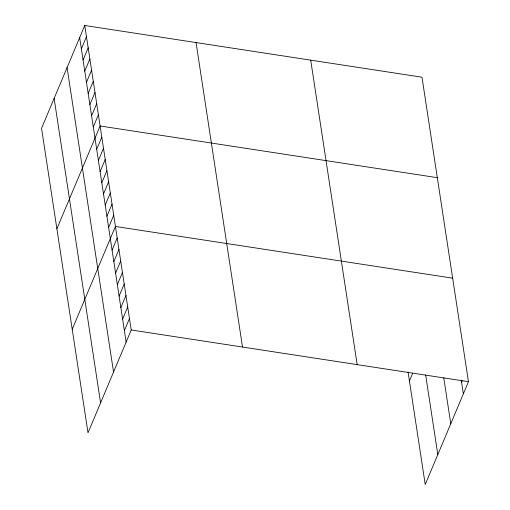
<?xml version="1.0" encoding="UTF-8"?>
<svg xmlns="http://www.w3.org/2000/svg" width="510" height="510" viewBox="0 0 510 510"><rect width="100%" height="100%" fill="white"/><g stroke="black" fill="none" stroke-linecap="round" stroke-linejoin="round"><path stroke-width="0.76" d="M84.768 25.5L41.546 128.31L88.013 432.792L131.229 329.983L84.768 25.5L421.987 77.208L468.454 381.69L425.232 484.5L408.07 372.045M81.364 48.813L86.47 36.663M83.066 59.982L88.173 47.832M84.768 71.145L89.875 58.994M86.47 82.308L91.583 70.157M88.179 93.47L93.285 81.319M89.881 104.639L94.987 92.489M91.583 115.802L96.69 103.651M93.285 126.964L98.398 114.814M56.884 228.792L100.1 125.976L437.319 177.684M96.696 149.296L101.802 137.145M98.398 160.459L103.505 148.308M100.1 171.621L105.213 159.471M101.809 182.784L106.915 170.633M103.511 193.953L108.617 181.802M105.213 205.116L110.319 192.965M106.915 216.278L112.028 204.127M108.624 227.441L113.73 215.29M72.216 329.269L115.432 226.459L452.657 278.167M112.079 250.11L117.185 237.96M113.832 261.611L118.945 249.46M115.591 273.118L120.698 260.967M117.345 284.618L122.451 272.467M119.098 296.119L124.21 283.968M120.857 307.626L125.964 295.475M122.61 319.126L127.717 306.975M124.364 330.627L129.476 318.476M409.434 380.976L412.73 373.142M461.588 382.334L462.187 380.906M131.229 329.983L468.454 381.69M461.238 380.039L463.341 393.841M443.745 377.744L450.77 423.759M425.64 374.831L437.809 454.582M310.705 60.142L357.166 364.625M196.05 42.566L242.511 347.042M79.656 37.651L126.123 342.133M67.084 67.569L113.545 372.051M54.124 98.392L100.585 402.875"/></g></svg>
